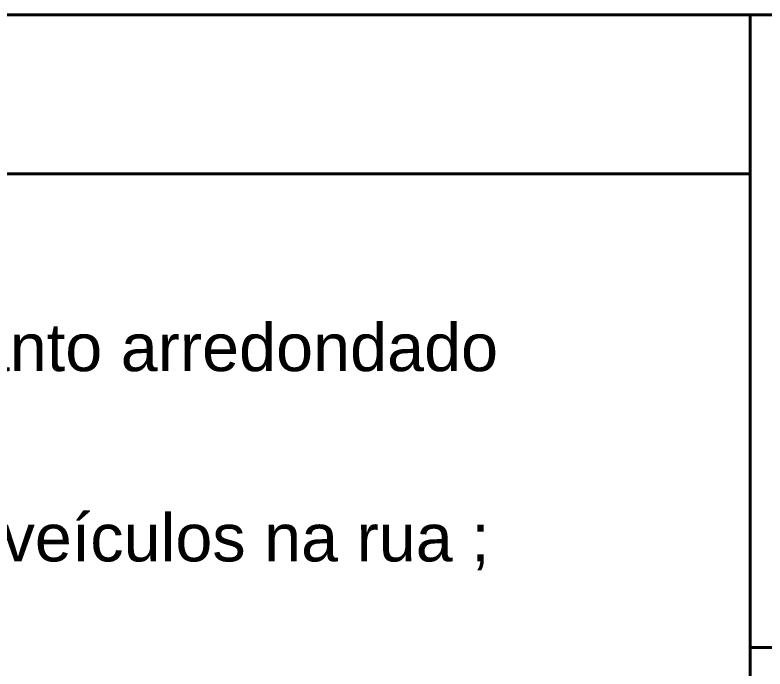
# Model space of a CAD drawing. Header units: millimetres. Extents: x 2084 to 63904, y -2368 to 2343.
# Drawn here: x 63434.4 to 63670.6, y -2032.1 to -1826.2 of the extents above; entities that cross this region are included whole.
import ezdxf

# ---------------------------------------------------------------- set-up
doc = ezdxf.new("R2010")
doc.units = ezdxf.units.MM
doc.layers.add('P4', color=4, linetype='Continuous', lineweight=40)
doc.layers.add('TEXTO PADRÃO', color=2, linetype='Continuous', lineweight=15)
doc.styles.get("Standard").update_dxf_attribs({"font": 'arial.ttf'})

msp = doc.modelspace()

# ---------------------------------------------------------------- linework, layer by layer
at = {"layer": 'P4'}
for p, q in [((63904.5, -1826.18), (61304.5, -1826.18)), ((63665.88, -2368.06), (63665.88, -1826.18)), ((63665.88, -1876.18), (61304.5, -1876.18))]:
    msp.add_line(p, q, dxfattribs=at)
msp.add_lwpolyline([(63904.5, -1826.18), (63665.88, -1826.18), (63665.88, -2025.28), (63904.5, -2025.28)], close=True, dxfattribs=at)

# ---------------------------------------------------------------- texts
at = {"layer": 'TEXTO PADRÃO', "char_height": 15, "attachment_point": 1}
for s, insert, width in [('2-    No encontro das esquinas, "dos alinhamentos", sempre deverá ter um chanfro de 250cm ou canto arredondado \\Pcom raio  de 250cm, onde não será permitido implantar portão de acesso;', (62509.42, -1923.3), 1395.119), ('\\pt1050;3-   A Distância "entre rebaixos de veículos" mínima, é 500cm, previsão para o estacionamento de veículos na rua ;', (62511.53, -1983.21), 1390.9072)]:
    msp.add_mtext(s, dxfattribs=dict(at, insert=insert, width=width))

doc.saveas('drawing.dxf')
